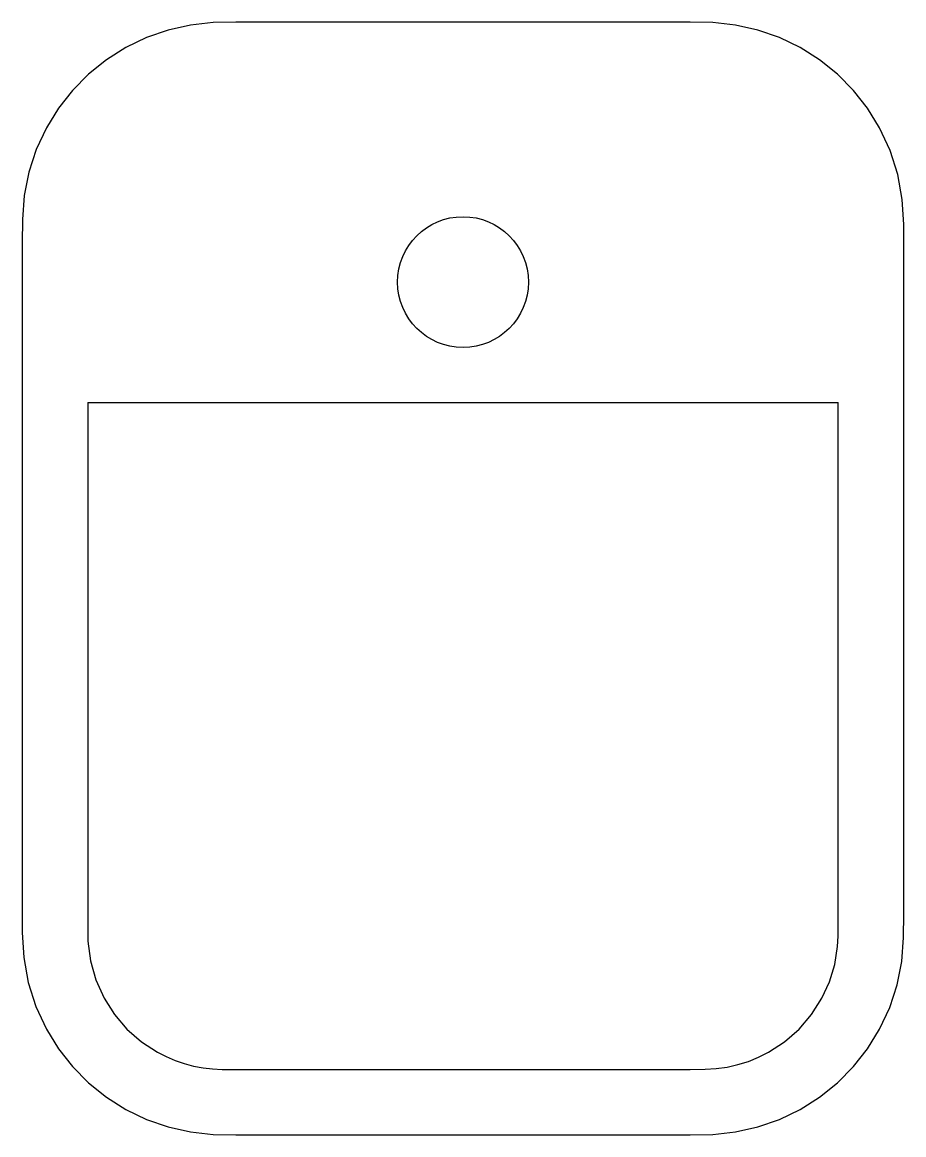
# Model space of a CAD drawing. Extents: x -55 to 55, y -3 to 136.
import ezdxf

# ---------------------------------------------------------------- set-up
doc = ezdxf.new("R2010")
doc.units = 0
doc.layers.get('0').update_dxf_attribs({"linetype": 'CONTINUOUS'})

msp = doc.modelspace()

# ---------------------------------------------------------------- linework, layer by layer
at = {"color": 7, "linetype": 'CONTINUOUS'}
msp.add_line((-47, 88.57), (47, 88.57), dxfattribs=at)
at = {"color": 7, "linetype": 'CONTINUOUS', "flags": 128}
for points in [[(0, 136.21), (-14.22, 136.21), (-28.45, 136.21), (-31.3, 136.17), (-34.15, 135.86), (-36.94, 135.23), (-39.65, 134.28), (-42.23, 133.04), (-44.65, 131.51), (-46.89, 129.71), (-48.9, 127.67), (-50.67, 125.42), (-52.17, 122.98), (-53.44, 120.26), (-54.37, 117.42), (-54.96, 114.48), (-55.19, 111.5), (-55.2, 108.52), (-55.2, 105.54), (-55.2, 91.53), (-55.2, 66.49), (-55.2, 34.64), (-55.2, 31.51), (-55.2, 28.38), (-55.2, 25.25), (-55.2, 22.12), (-55.02, 18.98), (-54.45, 15.87), (-53.49, 12.87), (-52.17, 10.01), (-50.67, 7.57), (-48.9, 5.32), (-46.89, 3.28), (-44.65, 1.48), (-42.23, -0.05), (-39.65, -1.3), (-36.94, -2.24), (-34.15, -2.87), (-31.3, -3.18), (-28.45, -3.22), (-14.22, -3.22), (0, -3.22)], [(0, -3.22), (14.22, -3.22), (28.45, -3.22), (31.3, -3.18), (34.15, -2.87), (36.94, -2.24), (39.65, -1.3), (42.23, -0.05), (44.65, 1.48), (46.89, 3.28), (48.9, 5.32), (50.67, 7.57), (52.17, 10.01), (53.44, 12.72), (54.37, 15.57), (54.96, 18.51), (55.19, 21.49), (55.2, 24.47), (55.2, 27.45), (55.2, 41.46), (55.2, 66.49), (55.2, 98.35), (55.2, 101.48), (55.2, 104.61), (55.2, 107.74), (55.2, 110.87), (55.02, 114.01), (54.45, 117.11), (53.49, 120.12), (52.17, 122.98), (50.67, 125.42), (48.9, 127.67), (46.89, 129.71), (44.65, 131.51), (42.23, 133.04), (39.65, 134.28), (36.94, 135.23), (34.15, 135.86), (31.3, 136.17), (28.45, 136.21), (14.22, 136.21), (0, 136.21)], [(-47, 88.57), (-47, 66.49), (-47, 34.64), (-47, 26.79), (-47, 25.24), (-47, 23.7), (-47, 22.16), (-46.97, 21.06), (-46.66, 18.58), (-45.98, 16.18), (-44.96, 13.91), (-43.66, 11.87), (-42.09, 10.03), (-40.27, 8.44), (-38.25, 7.12), (-37.17, 6.57), (-36.06, 6.1), (-34.92, 5.71), (-33.75, 5.4), (-32.56, 5.18), (-31.36, 5.04), (-30.15, 4.98), (-28.45, 4.98), (-14.22, 4.98), (0, 4.98)], [(0, 4.98), (14.22, 4.98), (28.45, 4.98), (30.32, 4.99), (31.7, 5.07), (33.07, 5.26), (34.42, 5.57), (35.74, 5.98), (37.02, 6.5), (38.25, 7.12), (40.27, 8.44), (42.09, 10.03), (43.66, 11.87), (44.96, 13.91), (45.9, 15.96), (46.56, 18.13), (46.92, 20.36), (47, 21.69), (47, 23.52), (47, 25.48), (47, 27.45), (47, 41.46), (47, 66.49), (47, 88.57)]]:
    msp.add_lwpolyline(points, dxfattribs=at)
at = {"color": 7, "linetype": 'CONTINUOUS'}
msp.add_circle((0, 103.64), 8.2, dxfattribs=at)

doc.saveas('drawing.dxf')
